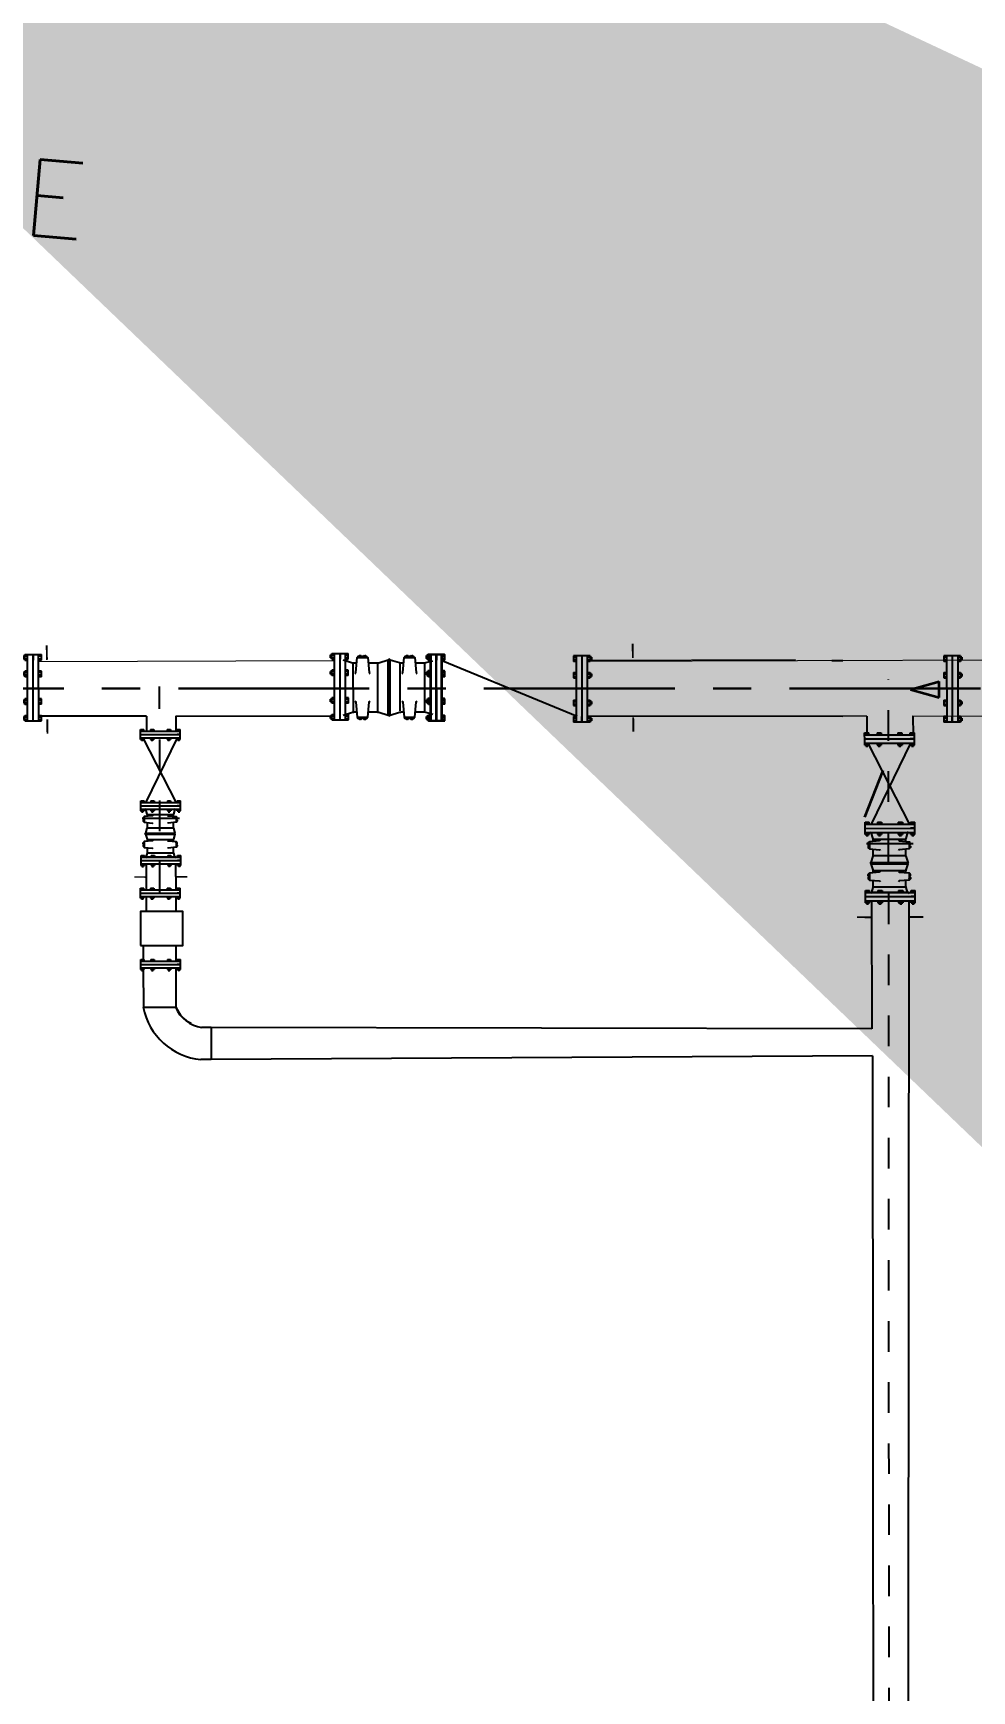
# Model space of a CAD drawing. Header units: inches. Extents: x 191440 to 383551, y 141411 to 284946.
# Drawn here: x 191659.84 to 191662.91, y 141632.87 to 141638.3 of the extents above; entities that cross this region are included whole.
import ezdxf

# ---------------------------------------------------------------- set-up
doc = ezdxf.new("R2010")
doc.units = ezdxf.units.IN
doc.header["$MEASUREMENT"] = 0
for name, pattern in [('CENTER', [2, 1.25, -0.25, 0.25, -0.25]), ('DASHDOT', [1, 0.5, -0.25, 0, -0.25]), ('DGN Style 3', [426.72, 304.8, -121.92]), ('HIDDEN', [9.525, 6.35, -3.175])]:
    doc.linetypes.add(name, pattern=pattern)
for name, color, linetype in [('ARMATURE', 2, 'Continuous'), ('Sanitary', 6, 'Continuous'), ('VP', 7, 'Continuous')]:
    doc.layers.add(name, color=color, linetype=linetype)
for name, color, linetype, lineweight in [('P-TW', 5, 'Continuous', 35), ('PIPING', 40, 'Continuous', 30), ('WB-SJ3-M-SECTA - P-TW', 7, 'Continuous', 35)]:
    doc.layers.add(name, color=color, linetype=linetype, lineweight=lineweight)
doc.styles.add('ROMANS', font='romans', dxfattribs={"height": 1})
doc.dimstyles.new('osama', dxfattribs={"dimtxt": 50, "dimasz": 45, "dimexe": 0.18, "dimexo": 0.0625, "dimgap": 0.2, "dimtad": 0, "dimdec": 0, "dimzin": 0, "dimdsep": 46, "dimtxsty": 'ROMANS', "dimcen": 0, "dimse1": 1, "dimse2": 1, "dimclrd": 3, "dimclre": 3, "dimclrt": 5, "dimadec": 0, "dimazin": 0, "dimtfac": 0.6, "dimtdec": 0, "dimtmove": 2, "dimatfit": 3, "dimfxl": 1, "dimtolj": 1, "dimtzin": 0, "dimarcsym": 0})

# ---------------------------------------------------------------- blocks, each defined once
blk = doc.blocks.new('FLANGE')
h = blk.add_hatch(color=256)
h.dxf.hatch_style = 1
h.paths.add_polyline_path([(2834.8568, 2262.3253), (2834.8643, 2262.3253), (2834.8643, 2262.3178), (2834.8568, 2262.3178)])
h.paths.add_polyline_path([(2834.8568, 2262.2728), (2834.8568, 2262.2803), (2834.8643, 2262.2803), (2834.8643, 2262.2728)])
h.paths.add_polyline_path([(2834.8568, 2262.3928), (2834.8568, 2262.4003), (2834.8643, 2262.4003), (2834.8643, 2262.3928)])
h.paths.add_polyline_path([(2834.8568, 2262.4378), (2834.8568, 2262.4453), (2834.8643, 2262.4453), (2834.8643, 2262.4378)])
h = blk.add_hatch(color=256)
h.dxf.hatch_style = 1
h.paths.add_polyline_path([(2834.8943, 2262.2691), (2834.8943, 2262.2728), (2834.9018, 2262.2728), (2834.9018, 2262.2691)])
h.paths.add_polyline_path([(2834.8943, 2262.2803), (2834.8943, 2262.2841), (2834.9018, 2262.2841), (2834.9018, 2262.2803)])
h.paths.add_polyline_path([(2834.8943, 2262.3141), (2834.8943, 2262.3178), (2834.9018, 2262.3178), (2834.9018, 2262.3141)])
h.paths.add_polyline_path([(2834.9018, 2262.3291), (2834.9018, 2262.3253), (2834.8943, 2262.3253), (2834.8943, 2262.3291)])
h.paths.add_polyline_path([(2834.9018, 2262.3928), (2834.9018, 2262.3891), (2834.8943, 2262.3891), (2834.8943, 2262.3928)])
h.paths.add_polyline_path([(2834.8943, 2262.4003), (2834.8943, 2262.4041), (2834.9018, 2262.4041), (2834.9018, 2262.4003)])
h.paths.add_polyline_path([(2834.9018, 2262.4378), (2834.9018, 2262.4341), (2834.8943, 2262.4341), (2834.8943, 2262.4378)])
h.paths.add_polyline_path([(2834.9018, 2262.4491), (2834.9018, 2262.4453), (2834.8943, 2262.4453), (2834.8943, 2262.4491)])
for p, q in [((2834.8531, 2262.4453), (2834.8531, 2262.4378)), ((2834.8531, 2262.4453), (2834.8643, 2262.4453)), ((2834.8531, 2262.4378), (2834.8643, 2262.4378)), ((2834.8568, 2262.4491), (2834.8568, 2262.4341)), ((2834.8568, 2262.4491), (2834.8643, 2262.4491)), ((2834.8568, 2262.4341), (2834.8643, 2262.4341)), ((2834.8643, 2262.4491), (2834.8643, 2262.2691)), ((2834.8643, 2262.4491), (2834.8793, 2262.4491)), ((2834.8793, 2262.4491), (2834.8793, 2262.2691)), ((2834.8793, 2262.4491), (2834.8793, 2262.2691)), ((2834.8793, 2262.4491), (2834.8943, 2262.4491)), ((2834.8943, 2262.4491), (2834.8943, 2262.2691)), ((2834.8943, 2262.4491), (2834.9018, 2262.4491)), ((2834.8943, 2262.4453), (2834.9018, 2262.4453)), ((2834.8943, 2262.4378), (2834.9018, 2262.4378)), ((2834.8943, 2262.4341), (2834.9018, 2262.4341)), ((2834.9018, 2262.4491), (2834.9018, 2262.4341)), ((2834.8531, 2262.4003), (2834.8531, 2262.3928)), ((2834.8643, 2262.4003), (2834.8531, 2262.4003)), ((2834.8643, 2262.3928), (2834.8531, 2262.3928)), ((2834.8568, 2262.4041), (2834.8568, 2262.3891)), ((2834.8643, 2262.4041), (2834.8568, 2262.4041)), ((2834.8643, 2262.3891), (2834.8568, 2262.3891)), ((2834.9018, 2262.4041), (2834.8943, 2262.4041)), ((2834.9018, 2262.4003), (2834.8943, 2262.4003)), ((2834.9018, 2262.3928), (2834.8943, 2262.3928)), ((2834.9018, 2262.3891), (2834.8943, 2262.3891)), ((2834.9018, 2262.4041), (2834.9018, 2262.3891)), ((2834.8531, 2262.3253), (2834.8531, 2262.3178)), ((2834.8643, 2262.3253), (2834.8531, 2262.3253)), ((2834.8643, 2262.3178), (2834.8531, 2262.3178)), ((2834.8568, 2262.3291), (2834.8568, 2262.3141)), ((2834.8643, 2262.3291), (2834.8568, 2262.3291)), ((2834.8643, 2262.3141), (2834.8568, 2262.3141)), ((2834.9018, 2262.3291), (2834.8943, 2262.3291)), ((2834.9018, 2262.3253), (2834.8943, 2262.3253)), ((2834.9018, 2262.3178), (2834.8943, 2262.3178)), ((2834.9018, 2262.3141), (2834.8943, 2262.3141)), ((2834.9018, 2262.3291), (2834.9018, 2262.3141)), ((2834.8531, 2262.2803), (2834.8531, 2262.2728)), ((2834.8531, 2262.2803), (2834.8643, 2262.2803)), ((2834.8531, 2262.2728), (2834.8643, 2262.2728)), ((2834.8568, 2262.2841), (2834.8568, 2262.2691)), ((2834.8568, 2262.2841), (2834.8643, 2262.2841)), ((2834.8568, 2262.2691), (2834.8643, 2262.2691)), ((2834.8643, 2262.2691), (2834.8793, 2262.2691)), ((2834.8793, 2262.2691), (2834.8793, 2262.2841)), ((2834.8793, 2262.2691), (2834.8943, 2262.2691)), ((2834.8943, 2262.2841), (2834.9018, 2262.2841)), ((2834.8943, 2262.2803), (2834.9018, 2262.2803)), ((2834.8943, 2262.2728), (2834.9018, 2262.2728)), ((2834.8943, 2262.2691), (2834.9018, 2262.2691)), ((2834.9018, 2262.2841), (2834.9018, 2262.2691))]:
    blk.add_line(p, q)

msp = doc.modelspace()

# ---------------------------------------------------------------- linework, layer by layer
at = {"color": 132}
for p, q in [((191660.86363, 141636.05985, -760.18482), (191660.86345, 141636.26317, -760.18482)), ((191660.86363, 141636.05985, -760.18482), (191660.86345, 141636.26317, -760.18482)), ((191660.19755, 141635.73114, -195.79368), (191660.31954, 141635.73125, -195.79368)), ((191660.19755, 141635.73114, -195.79368), (191660.31954, 141635.73125, -195.79368)), ((191662.56866, 141635.6477, -269.40991), (191662.72115, 141635.64784, -269.40991)), ((191662.56866, 141635.6477, -269.40991), (191662.72115, 141635.64784, -269.40991))]:
    msp.add_line(p, q, dxfattribs=at)
for p, q in [((191661.18224, 141636.24609, -760.18482), (191661.62119, 141636.06513, -760.18482)), ((191660.31057, 141635.7815, -195.79368), (191660.20156, 141635.99441, -195.79368)), ((191660.21009, 141635.78178, -195.79368), (191660.31364, 141635.99462, -195.79368)), ((191662.70993, 141635.71066, -269.40991), (191662.57367, 141635.9768, -269.40991)), ((191662.58434, 141635.711, -269.40991), (191662.71378, 141635.97706, -269.40991))]:
    msp.add_line(p, q)
at = {"linetype": 'DASHDOT', "ltscale": 0.1}
for p, q in [((191660.25564, 141635.48867, 98.67127), (191660.25496, 141636.16196, 98.67127)), ((191662.64657, 141625.38463, 98.67127), (191662.64042, 141636.18623, 98.67127))]:
    msp.add_line(p, q, dxfattribs=at)
at = {"color": 4, "linetype": 'HIDDEN', "ltscale": 0.1}
for points, const_width, elevation in [([(191659.88546, 141636.2966), (191659.88616, 141636.24942)], 0.00618, 221.365), ([(191661.80299, 141636.3027), (191661.80369, 141636.25551)], 0.00618, 221.365), ([(191659.88724, 141636.05506), (191659.88794, 141636.00788)], 0.00618, 712.13991), ([(191661.80477, 141636.06116), (191661.80547, 141636.01397)], 0.00618, 712.13991), ([(191660.20985, 141635.53825), (191660.1721, 141635.53874)], 0.00495, 196.82625), ([(191660.34585, 141635.53882), (191660.3081, 141635.53931)], 0.00495, -195.79368), ([(191662.58404, 141635.40659), (191662.53685, 141635.40721)], 0.00618, 221.365), ([(191662.75403, 141635.40731), (191662.70685, 141635.40792)], 0.00618, -269.40991)]:
    msp.add_lwpolyline(points, dxfattribs=dict(at, const_width=const_width, elevation=elevation))
at = {"color": 5}
for points, elevation in [([(191662.4904, 141636.24649), (191662.4553, 141636.2464)], -269.40991), ([(191660.21168, 141636.06469), (191659.8593, 141636.06477)], -269.40991), ([(191660.21168, 141636.06522), (191660.21157, 141636.01386)], -195.79368), ([(191660.30786, 141636.06467), (191660.30814, 141636.01413)], -195.79368), ([(191660.82744, 141636.06446), (191660.30786, 141636.06455)], -269.40991), ([(191662.4904, 141636.06436), (191661.65456, 141636.06463)], -269.40991), ([(191662.56982, 141636.06547), (191662.56968, 141636.00127)], -269.40991), ([(191662.72019, 141636.06633), (191662.72054, 141636.00321)], -269.40991), ([(191660.21086, 141635.58155), (191660.21101, 141635.49683)], -195.79368), ([(191660.30743, 141635.58164), (191660.30757, 141635.49692)], -195.79368), ([(191660.21104, 141635.47511), (191660.21113, 141635.42575)], -195.79368), ([(191660.30761, 141635.4752), (191660.30769, 141635.42575)], -195.79368), ([(191662.58487, 141635.46072), (191662.58525, 141635.04191)], -269.40991), ([(191662.70686, 141635.46083), (191662.6975, 141625.39554)], -269.40991), ([(191660.20125, 141635.31403), (191660.20138, 141635.26275)], 221.365), ([(191660.30788, 141635.31403), (191660.30797, 141635.26285)], -195.79368), ([(191660.20144, 141635.24103), (191660.20178, 141635.11092)], 221.365), ([(191660.30801, 141635.24113), (191660.30822, 141635.11398)], -195.79368), ([(191660.20154, 141635.11192), (191660.30727, 141635.11192)], 221.365), ([(191660.42375, 141635.04641), (191660.39251, 141635.04641)], 221.365), ([(191660.42375, 141635.04641), (191660.42374, 141634.94069)], 221.365), ([(191662.58525, 141635.04191), (191660.42375, 141635.04641)], 221.365), ([(191660.42374, 141634.94069), (191660.38991, 141634.94069)], 221.365), ([(191662.58834, 141634.95271), (191660.42374, 141634.94069)], 221.365), ([(191662.58792, 141634.95271), (191662.59669, 141625.37395)], 221.365)]:
    msp.add_lwpolyline(points, dxfattribs=dict(at, elevation=elevation))
for centre, radius, start, end in [((191660.41057, 141635.15265, 221.365), 0.21297, 191.02678, 264.43299), ((191660.40808, 141635.1549, 221.365), 0.1096, 203.09195, 261.82952), ((191660.40065, 141635.14932, -133.21987), 0.0992, 201.06325, 244.78776)]:
    msp.add_arc(centre, radius, start, end, dxfattribs=at)
at = {"layer": 'ARMATURE', "color": 1}
for p, q in [((191660.88897, 141636.08182, -760.18482), (191660.88883, 141636.23624, -760.18482)), ((191660.96953, 141636.0819, -760.18482), (191660.96939, 141636.23631, -760.18482)), ((191661.04269, 141636.08196, -760.18482), (191661.04255, 141636.23638, -760.18482)), ((191661.12325, 141636.08204, -760.18482), (191661.12311, 141636.23645, -760.18482)), ((191660.21565, 141635.74273, -195.79368), (191660.29792, 141635.7428, -195.79368)), ((191660.21569, 141635.69981, -195.79368), (191660.29796, 141635.69988, -195.79368)), ((191660.21572, 141635.66082, -195.79368), (191660.298, 141635.6609, -195.79368)), ((191662.59128, 141635.66219, -269.40991), (191662.69412, 141635.66228, -269.40991)), ((191660.21576, 141635.6179, -195.79368), (191660.29804, 141635.61798, -195.79368)), ((191662.59133, 141635.60854, -269.40991), (191662.69417, 141635.60863, -269.40991)), ((191662.59138, 141635.55981, -269.40991), (191662.69422, 141635.55991, -269.40991)), ((191662.59143, 141635.50616, -269.40991), (191662.69427, 141635.50626, -269.40991))]:
    msp.add_line(p, q, dxfattribs=at)
for points, elevation in [([(191660.89341, 141636.20445, 0.3888787), (191660.89688, 141636.20764), (191660.90114, 141636.25686), (191660.93608, 141636.25689), (191660.94043, 141636.20768, 0.3888787), (191660.94391, 141636.2045)], -760.18482), ([(191660.91257, 141636.26037), (191660.91257, 141636.26253, 0.1715729), (191660.90927, 141636.26253), (191660.90927, 141636.26036)], -760.18482), ([(191660.92464, 141636.26038), (191660.92464, 141636.26254, -0.1715729), (191660.92794, 141636.26254), (191660.92794, 141636.26038)], -760.18482), ([(191661.04712, 141636.20459, 0.3888787), (191661.0506, 141636.20778), (191661.05486, 141636.257), (191661.0898, 141636.25704), (191661.09415, 141636.20782, 0.3888787), (191661.09763, 141636.20464)], -760.18482), ([(191661.06629, 141636.26051), (191661.06629, 141636.26267, 0.1715729), (191661.06299, 141636.26267), (191661.06299, 141636.2605)], -760.18482), ([(191661.07836, 141636.26052), (191661.07836, 141636.26268, -0.1715729), (191661.08166, 141636.26268), (191661.08166, 141636.26052)], -760.18482), ([(191660.85573, 141636.24948), (191660.88614, 141636.2401, 0.0655435), (191660.89157, 141636.23939), (191660.89963, 141636.23939, 0.0655435)], -760.18482), ([(191660.93762, 141636.23943), (191660.96665, 141636.23945, 0.0655435), (191660.97207, 141636.24017), (191661.00246, 141636.24962)], -760.18482), ([(191661.00945, 141636.24963), (191661.03986, 141636.24024, 0.0655435), (191661.04528, 141636.23953), (191661.05335, 141636.23953, 0.0655435)], -760.18482), ([(191661.09134, 141636.23957), (191661.12037, 141636.2396, 0.0655435), (191661.12579, 141636.24031), (191661.1492, 141636.24661)], -760.18482), ([(191660.89349, 141636.11362, -0.3888787), (191660.89697, 141636.11043), (191660.90132, 141636.06122), (191660.93626, 141636.06125), (191660.94052, 141636.11047, -0.3888787), (191660.944, 141636.11366)], -760.18482), ([(191661.04721, 141636.11376, -0.3888787), (191661.05069, 141636.11057), (191661.05504, 141636.06136), (191661.08998, 141636.06139), (191661.09424, 141636.11061, -0.3888787), (191661.09771, 141636.11381)], -760.18482), ([(191660.8559, 141636.06852), (191660.88629, 141636.07796, -0.0655435), (191660.89171, 141636.07868), (191660.89978, 141636.07869, -0.0655435)], -760.18482), ([(191660.91276, 141636.05774), (191660.91276, 141636.05558, -0.1715729), (191660.90946, 141636.05557), (191660.90946, 141636.05774)], -760.18482), ([(191660.92483, 141636.05775), (191660.92483, 141636.05559, 0.1715729), (191660.92813, 141636.05559), (191660.92813, 141636.05775)], -760.18482), ([(191660.93777, 141636.07872), (191660.9668, 141636.07875, -0.0655435), (191660.97222, 141636.07804), (191661.00263, 141636.06865)], -760.18482), ([(191661.00962, 141636.06866), (191661.04001, 141636.0781, -0.0655435), (191661.04543, 141636.07882), (191661.0535, 141636.07883, -0.0655435)], -760.18482), ([(191661.06648, 141636.05788), (191661.06648, 141636.05572, -0.1715729), (191661.06318, 141636.05571), (191661.06318, 141636.05788)], -760.18482), ([(191661.07855, 141636.05789), (191661.07855, 141636.05573, 0.1715729), (191661.08185, 141636.05573), (191661.08185, 141636.05789)], -760.18482), ([(191661.09149, 141636.07886), (191661.12052, 141636.07889, -0.0655435), (191661.12594, 141636.07818), (191661.14936, 141636.07193)], -760.18482), ([(191660.20282, 141635.73005), (191660.20166, 141635.73005, -0.1715729), (191660.20166, 141635.73181), (191660.20282, 141635.73181)], -195.79368), ([(191660.20282, 141635.72362), (191660.20167, 141635.72362, 0.1715729), (191660.20167, 141635.72186), (191660.20282, 141635.72186)], -195.79368), ([(191660.23259, 141635.74032, -0.3888787), (191660.23089, 141635.73846), (191660.20467, 141635.73615), (191660.20469, 141635.71753), (191660.23091, 141635.71526, -0.3888787), (191660.23261, 141635.71341)], -195.79368), ([(191660.20856, 141635.76035), (191660.21359, 141635.74416, -0.0655435), (191660.21398, 141635.74127), (191660.21398, 141635.73697, -0.0655435)], -195.79368), ([(191660.214, 141635.71673), (191660.21401, 141635.70126, -0.0655435), (191660.21363, 141635.69837), (191660.20863, 141635.68217)], -195.79368), ([(191660.28099, 141635.74036, 0.3888787), (191660.28269, 141635.73851), (191660.30891, 141635.73624), (191660.30893, 141635.71763), (191660.28271, 141635.71531, 0.3888787), (191660.28101, 141635.71345)], -195.79368), ([(191660.30498, 141635.76044), (191660.29998, 141635.74424, 0.0655435), (191660.2996, 141635.74134), (191660.2996, 141635.73705, 0.0655435)], -195.79368), ([(191660.29962, 141635.71681), (191660.29964, 141635.70134, 0.0655435), (191660.30002, 141635.69845), (191660.30505, 141635.68226)], -195.79368), ([(191660.31078, 141635.73015), (191660.31193, 141635.73015, 0.1715729), (191660.31193, 141635.73191), (191660.31078, 141635.73191)], -195.79368), ([(191660.31078, 141635.72372), (191660.31194, 141635.72372, -0.1715729), (191660.31194, 141635.72196), (191660.31078, 141635.72196)], -195.79368), ([(191660.20863, 141635.67845), (191660.21367, 141635.66226, -0.0655435), (191660.21405, 141635.65937), (191660.21405, 141635.65507, -0.0655435)], -195.79368), ([(191660.30505, 141635.67854), (191660.30005, 141635.66233, 0.0655435), (191660.29967, 141635.65944), (191660.29968, 141635.65515, 0.0655435)], -195.79368), ([(191662.58242, 141635.68422), (191662.58871, 141635.66398, -0.0655435), (191662.58919, 141635.66037), (191662.5892, 141635.65499, -0.0655435)], -269.40991), ([(191662.70295, 141635.68433), (191662.69669, 141635.66408, 0.0655435), (191662.69622, 141635.66046), (191662.69623, 141635.65509, 0.0655435)], -269.40991), ([(191660.20289, 141635.64815), (191660.20174, 141635.64815, -0.1715729), (191660.20174, 141635.64991), (191660.20289, 141635.64991)], -195.79368), ([(191660.2029, 141635.64172), (191660.20175, 141635.64172, 0.1715729), (191660.20175, 141635.63996), (191660.2029, 141635.63996)], -195.79368), ([(191660.23266, 141635.65842, -0.3888787), (191660.23097, 141635.65656), (191660.20475, 141635.65425), (191660.20476, 141635.63563), (191660.23099, 141635.63336, -0.3888787), (191660.23269, 141635.63151)], -195.79368), ([(191660.21407, 141635.63483), (191660.21409, 141635.61936, -0.0655435), (191660.21371, 141635.61647), (191660.21038, 141635.60399)], -195.79368), ([(191660.28106, 141635.65846, 0.3888787), (191660.28276, 141635.65661), (191660.30899, 141635.65434), (191660.309, 141635.63573), (191660.28278, 141635.63341, 0.3888787), (191660.28109, 141635.63155)], -195.79368), ([(191660.2997, 141635.6349), (191660.29971, 141635.61944, 0.0655435), (191660.30009, 141635.61655), (191660.30345, 141635.60408)], -195.79368), ([(191660.31085, 141635.64825), (191660.312, 141635.64825, 0.1715729), (191660.312, 141635.65001), (191660.31085, 141635.65001)], -195.79368), ([(191660.31086, 141635.64182), (191660.31201, 141635.64182, -0.1715729), (191660.31201, 141635.64006), (191660.31086, 141635.64006)], -195.79368), ([(191662.57524, 141635.64635), (191662.5738, 141635.64635, -0.1715729), (191662.5738, 141635.64855), (191662.57524, 141635.64855)], -269.40991), ([(191662.57525, 141635.63831), (191662.57381, 141635.63831, 0.1715729), (191662.57381, 141635.63611), (191662.57525, 141635.63611)], -269.40991), ([(191662.61246, 141635.65918, -0.3888787), (191662.61034, 141635.65686), (191662.57756, 141635.65397), (191662.57758, 141635.6307), (191662.61036, 141635.62786, -0.3888787), (191662.61249, 141635.62555)], -269.40991), ([(191662.58922, 141635.62969), (191662.58924, 141635.61036, -0.0655435), (191662.58876, 141635.60675), (191662.58251, 141635.5865)], -269.40991), ([(191662.67295, 141635.65924, 0.3888787), (191662.67508, 141635.65692), (191662.70786, 141635.65409), (191662.70788, 141635.63082), (191662.67511, 141635.62792, 0.3888787), (191662.67298, 141635.6256)], -269.40991), ([(191662.69625, 141635.62979), (191662.69627, 141635.61046, 0.0655435), (191662.69675, 141635.60685), (191662.70304, 141635.58661)], -269.40991), ([(191662.71019, 141635.64647), (191662.71163, 141635.64647, 0.1715729), (191662.71163, 141635.64867), (191662.71019, 141635.64867)], -269.40991), ([(191662.7102, 141635.63843), (191662.71164, 141635.63844, -0.1715729), (191662.71164, 141635.63624), (191662.7102, 141635.63624)], -269.40991), ([(191662.61255, 141635.55681, -0.3888787), (191662.61043, 141635.55449), (191662.57766, 141635.55159), (191662.57768, 141635.52832), (191662.61046, 141635.52549, -0.3888787), (191662.61258, 141635.52317)], -269.40991), ([(191662.58252, 141635.58184), (191662.58881, 141635.5616, -0.0655435), (191662.58928, 141635.55799), (191662.58929, 141635.55262, -0.0655435)], -269.40991), ([(191662.67305, 141635.55686, 0.3888787), (191662.67517, 141635.55455), (191662.70795, 141635.55171), (191662.70797, 141635.52844), (191662.6752, 141635.52554, 0.3888787), (191662.67308, 141635.52322)], -269.40991), ([(191662.70304, 141635.58195), (191662.69679, 141635.5617, 0.0655435), (191662.69631, 141635.55809), (191662.69632, 141635.55272, 0.0655435)], -269.40991), ([(191662.57534, 141635.54397), (191662.5739, 141635.54397, -0.1715729), (191662.57389, 141635.54617), (191662.57533, 141635.54617)], -269.40991), ([(191662.57534, 141635.53593), (191662.5739, 141635.53593, 0.1715729), (191662.57391, 141635.53373), (191662.57535, 141635.53374)], -269.40991), ([(191662.58931, 141635.52732), (191662.58933, 141635.50798, -0.0655435), (191662.58886, 141635.50437), (191662.58469, 141635.48877)], -269.40991), ([(191662.69634, 141635.52741), (191662.69636, 141635.50808, 0.0655435), (191662.69684, 141635.50447), (191662.70103, 141635.48888)], -269.40991), ([(191662.71029, 141635.5441), (191662.71173, 141635.5441, 0.1715729), (191662.71173, 141635.5463), (191662.71029, 141635.5463)], -269.40991), ([(191662.71029, 141635.53606), (191662.71173, 141635.53606, -0.1715729), (191662.71174, 141635.53386), (191662.7103, 141635.53386)], -269.40991)]:
    msp.add_lwpolyline(points, format="xyb", dxfattribs=dict(at, elevation=elevation))
for points, elevation in [([(191660.90394, 141636.25756), (191660.93328, 141636.25759), (191660.93328, 141636.26039), (191660.90394, 141636.26036)], -760.18482), ([(191660.91422, 141636.26037), (191660.91422, 141636.26253), (191660.91379, 141636.26281), (191660.90805, 141636.26281), (191660.90762, 141636.26252), (191660.90762, 141636.26036)], -760.18482), ([(191660.92299, 141636.26038), (191660.92299, 141636.26254), (191660.92342, 141636.26282), (191660.92916, 141636.26283), (191660.92959, 141636.26254), (191660.9296, 141636.26038)], -760.18482), ([(191661.05766, 141636.2577), (191661.087, 141636.25773), (191661.087, 141636.26053), (191661.05765, 141636.2605)], -760.18482), ([(191661.06794, 141636.26051), (191661.06794, 141636.26267), (191661.06751, 141636.26295), (191661.06177, 141636.26295), (191661.06134, 141636.26267), (191661.06134, 141636.2605)], -760.18482), ([(191661.07671, 141636.26052), (191661.07671, 141636.26268), (191661.07714, 141636.26296), (191661.08288, 141636.26297), (191661.08331, 141636.26269), (191661.08331, 141636.26052)], -760.18482), ([(191660.90412, 141636.06053), (191660.93346, 141636.06055), (191660.93347, 141636.05776), (191660.90412, 141636.05773)], -760.18482), ([(191660.91441, 141636.05774), (191660.91441, 141636.05558), (191660.91398, 141636.05529), (191660.90824, 141636.05529), (191660.90781, 141636.05557), (191660.90781, 141636.05773)], -760.18482), ([(191660.92318, 141636.05775), (191660.92318, 141636.05559), (191660.92361, 141636.0553), (191660.92935, 141636.05531), (191660.92978, 141636.05559), (191660.92978, 141636.05775)], -760.18482), ([(191661.05784, 141636.06067), (191661.08718, 141636.06069), (191661.08718, 141636.0579), (191661.05784, 141636.05787)], -760.18482), ([(191661.06813, 141636.05788), (191661.06813, 141636.05572), (191661.0677, 141636.05544), (191661.06196, 141636.05543), (191661.06153, 141636.05571), (191661.06152, 141636.05787)], -760.18482), ([(191661.0769, 141636.05789), (191661.0769, 141636.05573), (191661.07733, 141636.05544), (191661.08307, 141636.05545), (191661.0835, 141636.05573), (191661.0835, 141636.0579)], -760.18482), ([(191660.20282, 141635.72917), (191660.20167, 141635.72917), (191660.20151, 141635.7294), (191660.20151, 141635.73246), (191660.20166, 141635.73269), (191660.20281, 141635.73269)], -195.79368), ([(191660.20282, 141635.7245), (191660.20167, 141635.7245), (191660.20152, 141635.72427), (191660.20152, 141635.72121), (191660.20167, 141635.72098), (191660.20283, 141635.72098)], -195.79368), ([(191660.2043, 141635.73466), (191660.20432, 141635.71902), (191660.20283, 141635.71902), (191660.20281, 141635.73466)], -195.79368), ([(191660.30928, 141635.73475), (191660.3093, 141635.71912), (191660.31079, 141635.71912), (191660.31077, 141635.73475)], -195.79368), ([(191660.31078, 141635.72927), (191660.31193, 141635.72927), (191660.31208, 141635.7295), (191660.31208, 141635.73256), (191660.31193, 141635.73279), (191660.31077, 141635.73279)], -195.79368), ([(191660.31078, 141635.7246), (191660.31193, 141635.7246), (191660.31209, 141635.72437), (191660.31209, 141635.72131), (191660.31194, 141635.72108), (191660.31079, 141635.72108)], -195.79368), ([(191660.20289, 141635.64727), (191660.20174, 141635.64727), (191660.20159, 141635.6475), (191660.20159, 141635.65056), (191660.20174, 141635.65079), (191660.20289, 141635.65079)], -195.79368), ([(191660.2029, 141635.6426), (191660.20175, 141635.6426), (191660.20159, 141635.64237), (191660.2016, 141635.63931), (191660.20175, 141635.63908), (191660.2029, 141635.63908)], -195.79368), ([(191660.20438, 141635.65276), (191660.20439, 141635.63712), (191660.2029, 141635.63712), (191660.20289, 141635.65275)], -195.79368), ([(191660.30936, 141635.65285), (191660.30937, 141635.63722), (191660.31086, 141635.63722), (191660.31085, 141635.65285)], -195.79368), ([(191660.31085, 141635.64737), (191660.31201, 141635.64737), (191660.31216, 141635.6476), (191660.31215, 141635.65066), (191660.312, 141635.65089), (191660.31085, 141635.65089)], -195.79368), ([(191660.31086, 141635.6427), (191660.31201, 141635.6427), (191660.31216, 141635.64247), (191660.31216, 141635.63941), (191660.31201, 141635.63918), (191660.31086, 141635.63918)], -195.79368), ([(191662.57524, 141635.64525), (191662.5738, 141635.64525), (191662.57362, 141635.64553), (191662.57361, 141635.64936), (191662.5738, 141635.64965), (191662.57524, 141635.64965)], -269.40991), ([(191662.57525, 141635.63941), (191662.57381, 141635.63941), (191662.57362, 141635.63912), (191662.57362, 141635.6353), (191662.57381, 141635.63501), (191662.57525, 141635.63501)], -269.40991), ([(191662.5771, 141635.6521), (191662.57712, 141635.63256), (191662.57526, 141635.63256), (191662.57524, 141635.6521)], -269.40991), ([(191662.70833, 141635.65222), (191662.70834, 141635.63268), (191662.71021, 141635.63268), (191662.71019, 141635.65223)], -269.40991), ([(191662.71019, 141635.64537), (191662.71163, 141635.64538), (191662.71182, 141635.64566), (191662.71182, 141635.64949), (191662.71163, 141635.64977), (191662.71019, 141635.64977)], -269.40991), ([(191662.7102, 141635.63953), (191662.71164, 141635.63954), (191662.71183, 141635.63925), (191662.71183, 141635.63542), (191662.71164, 141635.63514), (191662.7102, 141635.63514)], -269.40991), ([(191662.57534, 141635.54287), (191662.5739, 141635.54287), (191662.57371, 141635.54316), (191662.57371, 141635.54698), (191662.57389, 141635.54727), (191662.57533, 141635.54727)], -269.40991), ([(191662.57534, 141635.53703), (191662.5739, 141635.53703), (191662.57371, 141635.53675), (191662.57372, 141635.53292), (191662.57391, 141635.53264), (191662.57535, 141635.53264)], -269.40991), ([(191662.57719, 141635.54973), (191662.57721, 141635.53018), (191662.57535, 141635.53018), (191662.57533, 141635.54973)], -269.40991), ([(191662.70842, 141635.54985), (191662.70844, 141635.5303), (191662.7103, 141635.53031), (191662.71028, 141635.54985)], -269.40991), ([(191662.71029, 141635.543), (191662.71173, 141635.543), (191662.71192, 141635.54329), (191662.71191, 141635.54711), (191662.71172, 141635.5474), (191662.71028, 141635.5474)], -269.40991), ([(191662.71029, 141635.53716), (191662.71173, 141635.53716), (191662.71192, 141635.53687), (191662.71193, 141635.53305), (191662.71174, 141635.53276), (191662.7103, 141635.53276)], -269.40991)]:
    msp.add_lwpolyline(points, close=True, dxfattribs=dict(at, elevation=elevation))
for points, elevation in [([(191661.00613, 141636.06516), (191661.00263, 141636.06865), (191661.00246, 141636.24962), (191661.00595, 141636.25312)], -760.18482), ([(191661.00613, 141636.06516), (191661.00962, 141636.06866), (191661.00945, 141636.24963), (191661.00595, 141636.25312)], -760.18482), ([(191660.2067, 141635.76221), (191660.20856, 141635.76035), (191660.30498, 141635.76044), (191660.30684, 141635.7623)], -195.79368), ([(191660.20677, 141635.68031), (191660.20863, 141635.68217), (191660.30505, 141635.68226), (191660.30691, 141635.6804)], -195.79368), ([(191660.20677, 141635.68031), (191660.20863, 141635.67845), (191660.30505, 141635.67854), (191660.30691, 141635.6804)], -195.79368), ([(191662.58009, 141635.68654), (191662.58242, 141635.68422), (191662.70295, 141635.68433), (191662.70527, 141635.68666)], -269.40991), ([(191660.20827, 141635.6016), (191660.21039, 141635.60408), (191660.30681, 141635.60417), (191660.3087, 141635.6001)], -195.79368), ([(191662.58019, 141635.58417), (191662.58251, 141635.5865), (191662.70304, 141635.58661), (191662.70536, 141635.58428)], -269.40991), ([(191662.58019, 141635.58417), (191662.58252, 141635.58184), (191662.70304, 141635.58195), (191662.70536, 141635.58428)], -269.40991), ([(191662.58207, 141635.48578), (191662.58471, 141635.48889), (191662.70523, 141635.489), (191662.7076, 141635.48391)], -269.40991)]:
    msp.add_lwpolyline(points, dxfattribs=dict(at, elevation=elevation))
for centre, radius, start, end in [((191660.90743, 141636.25687, -760.18482), 0.000699, 0.0525, 90.0525), ((191660.90845, 141636.26146, -760.18482), 0.00134, 52.16806, 127.93694), ((191660.9134, 141636.26147, -760.18482), 0.00134, 52.16806, 127.93694), ((191660.92382, 141636.26148, -760.18482), 0.00134, 52.16806, 127.93694), ((191660.92877, 141636.26148, -760.18482), 0.00134, 52.16806, 127.93694), ((191660.92979, 141636.25689, -760.18482), 0.000699, 90.0525, 180.0525), ((191661.06115, 141636.25701, -760.18482), 0.000699, 0.0525, 90.0525), ((191661.06216, 141636.26161, -760.18482), 0.00134, 52.16806, 127.93694), ((191661.06712, 141636.26161, -760.18482), 0.00134, 52.16806, 127.93694), ((191661.07753, 141636.26162, -760.18482), 0.00134, 52.16806, 127.93694), ((191661.08249, 141636.26162, -760.18482), 0.00134, 52.16806, 127.93694), ((191661.08351, 141636.25703, -760.18482), 0.000699, 90.0525, 180.0525), ((191660.90761, 141636.06123, -760.18482), 0.000699, 270.0525, 0.0525), ((191660.90863, 141636.05663, -760.18482), 0.00134, 232.16806, 307.93694), ((191660.91359, 141636.05664, -760.18482), 0.00134, 232.16806, 307.93694), ((191660.924, 141636.05665, -760.18482), 0.00134, 232.16806, 307.93694), ((191660.92896, 141636.05665, -760.18482), 0.00134, 232.16806, 307.93694), ((191660.92997, 141636.06125, -760.18482), 0.000699, 180.0525, 270.0525), ((191661.06133, 141636.06137, -760.18482), 0.000699, 270.0525, 0.0525), ((191661.06235, 141636.05677, -760.18482), 0.00134, 232.16806, 307.93694), ((191661.0673, 141636.05678, -760.18482), 0.00134, 232.16806, 307.93694), ((191661.07772, 141636.05679, -760.18482), 0.00134, 232.16806, 307.93694), ((191661.08267, 141636.05679, -760.18482), 0.00134, 232.16806, 307.93694), ((191661.08369, 141636.06139, -760.18482), 0.000699, 180.0525, 270.0525), ((191660.20223, 141635.73225, -195.79368), 0.000716, 142.16806, 217.93694), ((191660.20223, 141635.72961, -195.79368), 0.000716, 142.16806, 217.93694), ((191660.20224, 141635.72406, -195.79368), 0.000716, 142.16806, 217.93694), ((191660.20224, 141635.72142, -195.79368), 0.000716, 142.16806, 217.93694), ((191660.20468, 141635.7328, -195.79368), 0.000372, 180.0525, 270.0525), ((191660.20469, 141635.72088, -195.79368), 0.000372, 90.0525, 180.0525), ((191660.30891, 141635.73289, -195.79368), 0.000372, 270.0525, 0.0525), ((191660.30892, 141635.72098, -195.79368), 0.000372, 0.0525, 90.0525), ((191660.31136, 141635.73235, -195.79368), 0.000716, 322.16806, 37.93694), ((191660.31136, 141635.72971, -195.79368), 0.000716, 322.16806, 37.93694), ((191660.31137, 141635.72416, -195.79368), 0.000716, 322.16806, 37.93694), ((191660.31137, 141635.72152, -195.79368), 0.000716, 322.16806, 37.93694), ((191660.2023, 141635.65035, -195.79368), 0.000716, 142.16806, 217.93694), ((191660.20231, 141635.64771, -195.79368), 0.000716, 142.16806, 217.93694), ((191660.20231, 141635.64216, -195.79368), 0.000716, 142.16806, 217.93694), ((191660.20231, 141635.63952, -195.79368), 0.000716, 142.16806, 217.93694), ((191660.20475, 141635.6509, -195.79368), 0.000372, 180.0525, 270.0525), ((191660.20476, 141635.63898, -195.79368), 0.000372, 90.0525, 180.0525), ((191660.30899, 141635.65099, -195.79368), 0.000372, 270.0525, 0.0525), ((191660.309, 141635.63908, -195.79368), 0.000372, 0.0525, 90.0525), ((191660.31144, 141635.65045, -195.79368), 0.000716, 322.16806, 37.93694), ((191660.31144, 141635.64781, -195.79368), 0.000716, 322.16806, 37.93694), ((191660.31144, 141635.64226, -195.79368), 0.000716, 322.16806, 37.93694), ((191660.31145, 141635.63962, -195.79368), 0.000716, 322.16806, 37.93694), ((191662.57451, 141635.6491, -269.40991), 0.000895, 142.16806, 217.93694), ((191662.57451, 141635.6458, -269.40991), 0.000895, 142.16806, 217.93694), ((191662.57452, 141635.63886, -269.40991), 0.000895, 142.16806, 217.93694), ((191662.57452, 141635.63556, -269.40991), 0.000895, 142.16806, 217.93694), ((191662.57757, 141635.64978, -269.40991), 0.000465, 180.0525, 270.0525), ((191662.57758, 141635.63489, -269.40991), 0.000465, 90.0525, 180.0525), ((191662.70786, 141635.6499, -269.40991), 0.000465, 270.0525, 0.0525), ((191662.70788, 141635.63501, -269.40991), 0.000465, 0.0525, 90.0525), ((191662.71092, 141635.64922, -269.40991), 0.000895, 322.16806, 37.93694), ((191662.71093, 141635.64592, -269.40991), 0.000895, 322.16806, 37.93694), ((191662.71093, 141635.63899, -269.40991), 0.000895, 322.16806, 37.93694), ((191662.71094, 141635.63569, -269.40991), 0.000895, 322.16806, 37.93694), ((191662.5746, 141635.54672, -269.40991), 0.000895, 142.16806, 217.93694), ((191662.5746, 141635.54342, -269.40991), 0.000895, 142.16806, 217.93694), ((191662.57461, 141635.53648, -269.40991), 0.000895, 142.16806, 217.93694), ((191662.57461, 141635.53319, -269.40991), 0.000895, 142.16806, 217.93694), ((191662.57766, 141635.5474, -269.40991), 0.000465, 180.0525, 270.0525), ((191662.57767, 141635.53251, -269.40991), 0.000465, 90.0525, 180.0525), ((191662.70796, 141635.54752, -269.40991), 0.000465, 270.0525, 0.0525), ((191662.70797, 141635.53263, -269.40991), 0.000465, 0.0525, 90.0525), ((191662.71102, 141635.54685, -269.40991), 0.000895, 322.16806, 37.93694), ((191662.71102, 141635.54355, -269.40991), 0.000895, 322.16806, 37.93694), ((191662.71103, 141635.53661, -269.40991), 0.000895, 322.16806, 37.93694), ((191662.71103, 141635.53331, -269.40991), 0.000895, 322.16806, 37.93694)]:
    msp.add_arc(centre, radius, start, end, dxfattribs=at)
at = {"layer": 'P-TW', "color": 5, "linetype": 'Continuous', "lineweight": 20}
for p, q in [((191660.82727, 141636.24566, -389.61716), (191659.85914, 141636.24325, -781.74454)), ((191663.66699, 141636.24942, 221.365), (191661.65439, 141636.2444, -593.80919)), ((191662.33573, 141636.24942, 221.365), (191661.65439, 141636.24772, -54.60512)), ((191662.56981, 141636.06464, -222.39534), (191662.45547, 141636.06471, -269.40991)), ((191663.64906, 141636.06403, 221.365), (191662.7202, 141636.06456, -160.56132))]:
    msp.add_line(p, q, dxfattribs=at)
at = {"layer": 'PIPING', "color": 8, "linetype": 'CENTER', "ltscale": 0.5, "elevation": 221.365}
msp.add_lwpolyline([(191658.31622, 141636.1557), (191664.90266, 141636.1557)], dxfattribs=at)
at = {"layer": 'VP', "elevation": 221.365}
msp.add_lwpolyline([(191660.19217, 141635.31403), (191660.33129, 141635.31403), (191660.33129, 141635.42575), (191660.19217, 141635.42575)], close=True, dxfattribs=at)
at = {"layer": 'WB-SJ3-M-SECTA - P-TW', "color": 3, "linetype": 'DGN Style 3', "lineweight": 35}
for q in [(191662.80556, 141636.17808, 221.365), (191662.80556, 141636.12605, 221.365)]:
    msp.add_line((191662.71247, 141636.15206, 221.365), q, dxfattribs=at)
at = {"layer": 'WB-SJ3-M-SECTA - P-TW', "color": 252}
msp.add_line((191662.56259, 141635.73388, 221.365), (191662.62296, 141635.88765, 221.365), dxfattribs=at)
at = {"layer": 'WB-SJ3-M-SECTA - P-TW', "color": 3, "linetype": 'DGN Style 3', "lineweight": 35, "elevation": 221.365, "flags": 128}
msp.add_lwpolyline([(191662.80556, 141636.12605), (191662.80556, 141636.17808)], dxfattribs=at)

# ---------------------------------------------------------------- block references
for p, xscale, yscale, zscale, rotation in [((188237.18097, 144362.46263, -760.18482), -1.206457235593762, 1.206457235593763, 1.206457235593763, 180.0524985173627), ((188238.18529, 144362.46602, -760.18482), -1.206457235593763, 1.206457235593763, 1.206457235593763, 180.0524985173626), ((188238.49961, 144362.4638, -760.18482), -1.206457235593763, 1.206457235593763, 1.206457235593763, 180.0524985173626), ((188238.5015, 144362.46263, -760.18482), -1.206457235593762, 1.206457235593763, 1.206457235593763, 180.0524985173627), ((195084.29653, 138909.84945, -269.40991), -1.206457235593763, 1.206457235593763, 1.206457235593763, 0.05249851736261135), ((195085.50881, 138909.84945, -269.40991), -1.206457235593763, 1.206457235593763, 1.206457235593763, 0.05249851736261135), ((193299.80084, 139585.4103, -195.79368), 0.7238743413562579, 0.7238743413562579, 0.7238743413562579, 90.05249791499759), ((193712.07277, 139072.74666, -269.40991), 0.9048429266953221, 0.9048429266953221, 0.9048429266953221, 90.05249791499759), ((193299.80181, 139585.17623, -195.79368), 0.7238743413562582, 0.7238743413562582, 0.7238743413562582, 90.05249791499767), ((193712.07398, 139072.45408, -269.40991), 0.9048429266953226, 0.9048429266953226, 0.9048429266953226, 90.05249791499767), ((193299.80287, 139584.99744, -195.79368), 0.7238743413562579, 0.7238743413562579, 0.7238743413562579, 90.05249791499759), ((193299.80084, 139584.891, -195.79368), 0.7238743413562579, 0.7238743413562579, 0.7238743413562579, 90.05249791499759), ((193712.07531, 139072.23058, -269.40991), 0.9048429266953221, 0.9048429266953221, 0.9048429266953221, 90.05249791499759), ((193299.80181, 139584.65693, -195.79368), 0.7238743413562582, 0.7238743413562582, 0.7238743413562582, 90.05249791499767)]:
    msp.add_blockref('FLANGE', p, dxfattribs=dict(xscale=xscale, yscale=yscale, zscale=zscale, rotation=rotation))

# ---------------------------------------------------------------- texts
at = {"color": 7, "insert": (191660.02466, 141637.87359), "char_height": 0.25, "attachment_point": 3, "rotation": 355, "style": 'ROMANS'}
msp.add_mtext('\\A1;20mm HDPE PIPELINE', dxfattribs=at)

# ---------------------------------------------------------------- leaders
at = {"layer": 'Sanitary', "ltscale": 0.5}
msp.add_leader([(191655.73675, 141641.56559), (191656.93689, 141640.74214), (191657.39899, 141640.69028)], dimstyle='osama', override={"dimasz": 100, "dimgap": 0.09}, dxfattribs=at)

doc.saveas('drawing.dxf')
